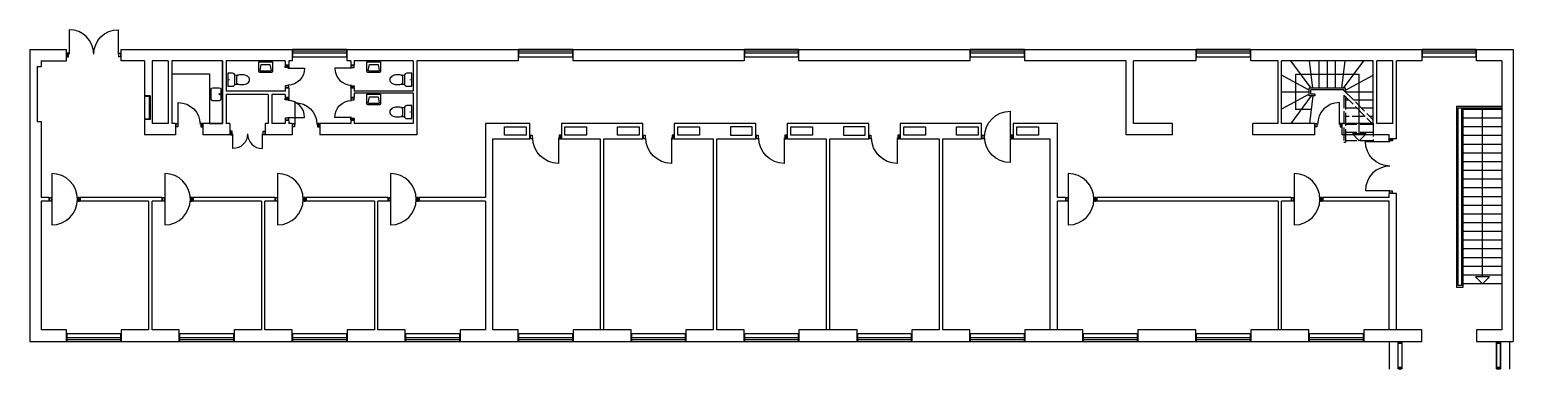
# Model space of a CAD drawing. Header units: millimetres. Extents: x -138955697 to -138909987, y 257866347 to 257876802.
import ezdxf

# ---------------------------------------------------------------- set-up
doc = ezdxf.new("R2010")
doc.units = ezdxf.units.MM
doc.header["$LTSCALE"] = 100
doc.header["$MEASUREMENT"] = 0
doc.linetypes.add('HIDDEN', pattern=[5, 4, -1])
for name, color, linetype in [('A21----', 7, 'Continuous'), ('A22--U-', 3, 'Continuous'), ('A24----', 1, 'Continuous'), ('A314---', 1, 'Continuous'), ('A314-S-', 8, 'Continuous'), ('A321---', 1, 'Continuous'), ('A59----', 2, 'Continuous'), ('A79-F--', 12, 'Continuous'), ('A89--Y-', 12, 'Continuous')]:
    doc.layers.add(name, color=color, linetype=linetype)

# ---------------------------------------------------------------- blocks, each defined once
blk = doc.blocks.new('V169')
for p, q in [((-10, 110), (-1680, 110)), ((-10, 50), (-1680, 50))]:
    blk.add_line(p, q)
blk.add_lwpolyline([(-9.999999999992724, 7.276e-12), (-10, 230), (-1680, 230), (-1680, -7.276e-12)], close=True)
blk = doc.blocks.new('PIL')
for p, q in [((0, 0), (-212.1320343559637, -212.1320343559637)), ((0, 7.276e-12), (212.1320343559637, -212.1320343559564)), ((-212.1320343559637, -212.1320343559637), (212.1320343559746, -212.1320343559637))]:
    blk.add_line(p, q)
blk = doc.blocks.new('D85H')
for points in [[(-830, 0), (-780, 0), (-780, 110), (-830, 110)], [(-69.99999999999272, 110.0424046834014), (-19.99999999999273, 110.0424046834014), (-19.99999999999273, 0.0424046834014007), (-69.99999999999272, 0.0424046834014007)]]:
    blk.add_lwpolyline(points, close=True)
blk.add_lwpolyline([(-89.99999999999272, 30.0424046834014), (-89.99999999999272, -639.9575953165551, -0.4142135623730948), (-760, 30.0424046834014)], format="xyb")
blk = doc.blocks.new('D71H')
for points in [[(-640.0000000000001, 110.0424046834014), (-690, 110.0424046834014), (-690, 0.0424046834014007), (-640.0000000000001, 0.0424046834014007)], [(-20.00000000000728, 0.0424046834014007), (-70.00000000000728, 0.0424046834014007), (-70.00000000000728, 110.0424046834014), (-20.00000000000728, 110.0424046834014)]]:
    blk.add_lwpolyline(points, close=True)
blk.add_lwpolyline([(-90, 28.39798818088457), (-90, -491.6020118191155, -0.410250066279564), (-620.0000000000001, 28.39798818088457)], format="xyb")
blk = doc.blocks.new('D71V')
for p, q in [((70.00000000000001, 110.0424046834014), (20, 110.0424046834014)), ((20, 110.0424046834014), (20, 0.0424046834014007)), ((20, 0.0424046834014007), (70.00000000000001, 0.0424046834014007)), ((70.00000000000001, 0.0424046834014007), (70.00000000000001, 110.0424046834014)), ((90, 28.39798818088457), (90, -491.6020118191155)), ((639.9999999999927, 0.0424046834014007), (639.9999999999927, 110.0424046834014)), ((639.9999999999927, 110.0424046834014), (689.9999999999928, 110.0424046834014)), ((689.9999999999928, 0.0424046834014007), (639.9999999999927, 0.0424046834014007)), ((689.9999999999928, 110.0424046834014), (689.9999999999928, 0.0424046834014007))]:
    blk.add_line(p, q)
blk.add_arc((91.45260856189272, 37.01359868510917), 528.617606347337, 269.8425545354011, 359.0661302777675)
blk = doc.blocks.new('D169D')
for points in [[(20, 110), (70.00000000000001, 110), (70.00000000000001, 0), (20, 0)], [(1670, 0), (1670, 110), (1620, 110), (1620, 0)]]:
    blk.add_lwpolyline(points, close=True)
for points in [[(844.9999999999983, 30, -0.4142135623730951), (89.99999999999456, -725.0000000000038), (89.99999999999456, 30)], [(844.9999999999964, 30, 0.4142135623730951), (1600, -725.0000000000038), (1600, 30)]]:
    blk.add_lwpolyline(points, format="xyb")
blk = doc.blocks.new('D97VH')
blk.add_lwpolyline([(90.00000000000182, 845.0000000000038), (90.00000000000182, -734.9999999999964, 1), (90.00000000000182, 845.0000000000038, 0.4142135623730951)], format="xyb")
for points in [[(20.00000000000182, 3.638e-12), (20.00000000000182, 110.0000000000037), (70.00000000000182, 110.0000000000037), (70.00000000000182, 3.638e-12)], [(950.0000000000018, 3.638e-12), (950.0000000000018, 110.0000000000037), (900.0000000000018, 110.0000000000037), (900.0000000000018, 3.638e-12)]]:
    blk.add_lwpolyline(points, close=True)
blk = doc.blocks.new('HV1')
for points in [[(-179.4545454545442, -358.9090909090919, -0.4142135623730951), (-210, -328.363636363636), (-210, -38.1818181818162), (210, -38.1818181818162), (210, -328.363636363636, -0.4142135623730951), (179.4545454545442, -358.9090909090919)], [(-153.4575011678135, -320.7272727272721, -0.4689210488120354), (-168.4748990621301, -302.6735458444819), (-133.636363636364, -114.5454545454559), (133.636363636364, -114.5454545454559), (168.4748990621301, -302.6735458444819, -0.4689210488120356), (153.4575011678135, -320.7272727272721)]]:
    blk.add_lwpolyline(points, format="xyb", close=True)
blk = doc.blocks.new('TOI')
blk.add_lwpolyline([(-200, -200, 0.4142135623730951), (-125, -275.0000000000001), (125, -275.0000000000001, 0.4142135623730951), (200, -200), (200, -50), (-200, -50)], format="xyb", close=True)
blk.add_lwpolyline([(-132.2446960051893, -274.6492758400746), (-141.9837119652075, -375.0000000091859, 0.0557223020200318), (-149.9999999974971, -446.7073538793193), (-150, -500.0000000000001, 0.067325895239371), (-137.8636622487393, -589.7227315415513, 0.0797058162322264), (-106.0660171779746, -659.4284078790516, 0.1071248465941432), (-53.87955436162884, -710.063583749754, 0.1401255773500056), (0, -725.4658166501031, 0.1401255773500056), (53.87955436162884, -710.063583749754, 0.107124846594143), (106.0660171779746, -659.4284078790516, 0.0797058162323701), (137.8636622487684, -589.7227315414348, 0.0673258952392976), (150, -500.0000000000001), (150, -446.7073538793193, 0.0557223020191417), (141.9837119679651, -375.0000000103101), (132.2446959978188, -274.6492758227178)], format="xyb")
blk.add_lwpolyline([(141.9837119581352, -375), (94.29769421648236, -325), (-94.29769421202946, -325), (-141.9837119589502, -375)])
at = {"const_width": 19.75}
blk.add_lwpolyline([(-10.125, -96.95899457277847, 1), (10.125, -96.95899457277847, 1)], format="xyb", close=True, dxfattribs=at)
blk = doc.blocks.new('D97H')
for points in [[(-950.0000000000001, 110), (-900.0000000000001, 110), (-900.0000000000001, 0), (-950.0000000000001, 0)], [(-20, 0), (-20, 110), (-70.00000000000001, 110), (-70.00000000000001, 0)]]:
    blk.add_lwpolyline(points, close=True)
blk.add_lwpolyline([(-90, 30), (-90, -760, -0.4142135623730951), (-880.0000000000001, 30)], format="xyb")
blk = doc.blocks.new('D97HV')
blk.add_lwpolyline([(-90, 845.0000000000146), (-90, -734.9999999999856, -1), (-90, 845.0000000000146, -0.4142135623730951)], format="xyb")
for points in [[(-950.0000000000073, 1.45519e-11), (-950.0000000000073, 110.0000000000146), (-900.0000000000073, 110.0000000000146), (-900.0000000000073, 1.45519e-11)], [(-20.00000000000728, 1.45519e-11), (-20.00000000000728, 110.0000000000146), (-70.00000000000728, 110.0000000000146), (-70.00000000000728, 1.45519e-11)]]:
    blk.add_lwpolyline(points, close=True)
blk = doc.blocks.new('D85V')
for points in [[(70.00000000000001, 110.0424046834014), (20, 110.0424046834014), (20, 0.0424046834014007), (70.00000000000001, 0.0424046834014007)], [(830, 0.0424046834014007), (780, 0.0424046834014007), (780, 110.0424046834014), (830, 110.0424046834014)]]:
    blk.add_lwpolyline(points, close=True)
blk.add_lwpolyline([(90, 30.0424046834014), (90, -639.9575953165986, 0.4142135623730951), (760, 30.0424046834014)], format="xyb")

msp = doc.modelspace()

# ---------------------------------------------------------------- linework, layer by layer
at = {"layer": 'A21----'}
for p, q in [((-138955697.2756883, 257876196.7721269), (-138954567.2756874, 257876196.7721268)), ((-138955697.2756883, 257876196.7721269), (-138955697.2756885, 257867206.7721266)), ((-138954567.2756881, 257875846.7721272), (-138954567.2756874, 257876196.7721268)), ((-138952877.2756874, 257876196.7721272), (-138947607.2756876, 257876196.7721272)), ((-138952877.275688, 257875846.7721276), (-138952877.2756874, 257876196.7721272)), ((-138947607.2756876, 257876196.7721272), (-138947607.2756871, 257875846.7721271)), ((-138945917.2756878, 257876196.772127), (-138940647.275688, 257876196.7721269)), ((-138945917.2756872, 257875846.772127), (-138945917.2756878, 257876196.772127)), ((-138940647.275688, 257876196.7721269), (-138940647.2756875, 257875846.7721269)), ((-138925037.2756874, 257876196.7721272), (-138919767.2756876, 257876196.7721271)), ((-138925037.275688, 257875846.7721275), (-138925037.2756874, 257876196.7721272)), ((-138919767.2756876, 257876196.7721271), (-138919767.2756871, 257875846.772127)), ((-138918077.2756878, 257876196.772127), (-138912807.2756878, 257876196.7721274)), ((-138918077.2756873, 257875846.7721269), (-138918077.2756878, 257876196.772127)), ((-138912807.2756878, 257876196.7721274), (-138912807.2756873, 257875846.7721274)), ((-138911117.275688, 257876196.7721273), (-138909987.2756874, 257876196.7721266)), ((-138911117.2756875, 257875846.7721273), (-138911117.275688, 257876196.7721273)), ((-138909987.2756874, 257876196.7721266), (-138909987.2756876, 257867206.7721263)), ((-138955347.2756877, 257875846.7721274), (-138955347.2756879, 257875666.7721267)), ((-138955347.2756877, 257875846.7721274), (-138954567.2756881, 257875846.7721272)), ((-138952157.2756876, 257875846.7721275), (-138952877.275688, 257875846.7721276)), ((-138951427.2756872, 257875846.7721269), (-138951927.275688, 257875846.7721271)), ((-138949757.2756878, 257875846.7721273), (-138951317.2756873, 257875846.7721272)), ((-138947827.2756878, 257875846.7721274), (-138949647.2756881, 257875846.7721271)), ((-138921917.2756878, 257875846.7721273), (-138925037.275688, 257875846.7721275)), ((-138919767.2756871, 257875846.772127), (-138921687.275688, 257875846.7721274)), ((-138917237.2756879, 257875846.7721276), (-138918077.2756873, 257875846.7721269)), ((-138914307.2756875, 257875846.7721272), (-138917127.2756871, 257875846.772127)), ((-138913697.2756882, 257875846.7721272), (-138914197.2756877, 257875846.7721275)), ((-138912807.2756873, 257875846.7721274), (-138913587.2756872, 257875846.7721271)), ((-138910337.2756878, 257875846.7721271), (-138911117.2756875, 257875846.7721273)), ((-138910337.2756878, 257875846.7721271), (-138910337.2756879, 257867556.7721264)), ((-138955467.2756881, 257875666.7721264), (-138955467.2756877, 257873976.7721263)), ((-138955467.2756881, 257875666.7721264), (-138955347.2756879, 257875666.7721267)), ((-138955467.2756877, 257873976.7721263), (-138955347.2756875, 257873976.7721267)), ((-138955347.2756875, 257873976.7721267), (-138955347.2756875, 257871636.7721261)), ((-138955347.2756877, 257871526.7721265), (-138955347.2756878, 257867556.7721268)), ((-138954567.2756881, 257867556.7721265), (-138955347.2756878, 257867556.7721268)), ((-138954567.2756876, 257867206.7721265), (-138954567.2756881, 257867556.7721265)), ((-138952877.2756881, 257867556.772127), (-138952877.2756876, 257867206.7721269)), ((-138952037.2756878, 257867556.7721267), (-138952877.2756881, 257867556.772127)), ((-138951087.2756878, 257867556.7721262), (-138951927.2756881, 257867556.7721265)), ((-138951087.2756884, 257867206.7721266), (-138951087.2756878, 257867556.7721262)), ((-138949397.2756877, 257867556.7721267), (-138949397.2756884, 257867206.772127)), ((-138948557.2756874, 257867556.7721264), (-138949397.2756877, 257867556.7721267)), ((-138947607.2756872, 257867556.7721265), (-138948447.2756875, 257867556.7721267)), ((-138947607.2756878, 257867206.7721269), (-138947607.2756872, 257867556.7721265)), ((-138945077.2756882, 257867556.7721265), (-138945917.2756874, 257867556.7721263)), ((-138945917.2756874, 257867556.7721263), (-138945917.275688, 257867206.7721267)), ((-138944127.275688, 257867556.7721266), (-138944967.2756883, 257867556.7721269)), ((-138944127.2756875, 257867206.7721265), (-138944127.275688, 257867556.7721266)), ((-138941657.2756883, 257867556.7721268), (-138942437.2756881, 257867556.7721265)), ((-138942437.2756881, 257867556.7721265), (-138942437.2756876, 257867206.7721264)), ((-138940647.2756876, 257867556.7721263), (-138941427.2756873, 257867556.7721265)), ((-138940647.2756882, 257867206.7721266), (-138940647.2756876, 257867556.7721263)), ((-138934637.275688, 257867556.7721266), (-138935477.2756883, 257867556.7721269)), ((-138935477.2756883, 257867556.7721269), (-138935477.2756878, 257867206.7721268)), ((-138933687.2756878, 257867556.7721266), (-138934527.2756881, 257867556.7721269)), ((-138933687.2756873, 257867206.7721266), (-138933687.2756878, 257867556.7721266)), ((-138927677.2756882, 257867556.7721269), (-138928517.2756874, 257867556.7721268)), ((-138928517.2756874, 257867556.7721268), (-138928517.275688, 257867206.7721272)), ((-138926727.2756882, 257867556.7721265), (-138927567.2756874, 257867556.7721263)), ((-138926727.2756877, 257867206.7721264), (-138926727.2756882, 257867556.7721265)), ((-138923247.2756876, 257867556.7721239), (-138925037.2756881, 257867556.7721269)), ((-138925037.2756881, 257867556.7721269), (-138925037.2756876, 257867206.7721269)), ((-138923247.2756882, 257867206.7721271), (-138923247.2756876, 257867556.7721267)), ((-138921557.2756878, 257867556.7721266), (-138921557.2756872, 257867206.7721266)), ((-138919767.2756872, 257867556.7721264), (-138921557.2756878, 257867556.7721266)), ((-138919767.2756879, 257867206.7721268), (-138919767.2756872, 257867556.7721264)), ((-138918077.2756874, 257867556.7721263), (-138918077.275688, 257867206.7721267)), ((-138916287.275688, 257867556.7721289), (-138918077.2756874, 257867556.7721263)), ((-138916287.2756875, 257867206.7721265), (-138916287.275688, 257867556.7721265)), ((-138912807.2756875, 257867556.772125), (-138914597.2756882, 257867556.7721264)), ((-138914597.2756882, 257867556.7721264), (-138914597.2756877, 257867206.7721264)), ((-138914597.2756882, 257867556.7721264), (-138914597.2756877, 257867206.7721264)), ((-138912807.2756875, 257867556.772125), (-138914597.2756882, 257867556.7721264)), ((-138912807.2756881, 257867206.7721272), (-138912807.2756875, 257867556.7721268)), ((-138912807.2756881, 257867206.7721272), (-138912807.2756875, 257867556.7721268)), ((-138911117.2756876, 257867556.7721267), (-138911117.2756882, 257867206.7721271)), ((-138910337.2756879, 257867556.7721264), (-138911117.2756876, 257867556.7721267)), ((-138955697.2756885, 257867206.7721266), (-138954567.2756876, 257867206.7721265)), ((-138954567.2756876, 257867206.7721265), (-138954567.2756876, 257867206.7721265)), ((-138952877.2756876, 257867206.7721269), (-138951087.2756884, 257867206.7721266)), ((-138951087.2756884, 257867206.7721266), (-138951087.2756884, 257867206.7721266)), ((-138949397.2756884, 257867206.772127), (-138947607.2756878, 257867206.7721269)), ((-138947607.2756878, 257867206.7721269), (-138947607.2756878, 257867206.7721269)), ((-138945917.275688, 257867206.7721267), (-138944127.2756875, 257867206.7721265)), ((-138944127.2756875, 257867206.7721265), (-138944127.2756875, 257867206.7721265)), ((-138942437.2756876, 257867206.7721264), (-138940647.2756882, 257867206.7721266)), ((-138940647.2756882, 257867206.7721266), (-138940647.2756882, 257867206.7721266)), ((-138935477.2756878, 257867206.7721268), (-138933687.2756873, 257867206.7721266)), ((-138933687.2756873, 257867206.7721266), (-138933687.2756873, 257867206.7721266)), ((-138928517.275688, 257867206.7721272), (-138926727.2756877, 257867206.7721264)), ((-138926727.2756877, 257867206.7721264), (-138926727.2756877, 257867206.7721264)), ((-138925037.2756876, 257867206.7721269), (-138923247.2756882, 257867206.7721271)), ((-138923247.2756882, 257867206.7721271), (-138923247.2756882, 257867206.7721271)), ((-138921557.2756872, 257867206.7721266), (-138919767.2756879, 257867206.7721268)), ((-138919767.2756879, 257867206.7721268), (-138919767.2756879, 257867206.7721268)), ((-138918077.275688, 257867206.7721267), (-138916287.2756875, 257867206.7721265)), ((-138916287.2756875, 257867206.7721265), (-138916287.2756875, 257867206.7721265)), ((-138914597.2756877, 257867206.7721264), (-138912807.2756881, 257867206.7721272)), ((-138914597.2756877, 257867206.7721264), (-138912807.2756881, 257867206.7721272)), ((-138912807.2756881, 257867206.7721272), (-138912807.2756881, 257867206.7721272)), ((-138912807.2756881, 257867206.7721272), (-138912807.2756881, 257867206.7721272)), ((-138911117.2756882, 257867206.7721271), (-138909987.2756876, 257867206.7721263))]:
    msp.add_line(p, q, dxfattribs=at)
at = {"layer": 'A21----', "color": 15}
for p, q in [((-138913817.2756878, 257867206.7721267), (-138913817.2756882, 257866346.772127)), ((-138913817.2756878, 257867206.7721267), (-138913817.2756882, 257866346.772127)), ((-138910107.2756876, 257867206.7721265), (-138910107.275688, 257866346.7721269)), ((-138910107.2756881, 257867196.7721264), (-138910107.2756874, 257866356.772127))]:
    msp.add_line(p, q, dxfattribs=at)
at = {"layer": 'A21----'}
for points in [[(-138933687.2756877, 257875846.7721273), (-138938957.2756876, 257875846.7721268), (-138938957.2756881, 257876196.7721269), (-138933687.2756871, 257876196.7721269)], [(-138926727.2756881, 257875846.7721271), (-138931997.2756878, 257875846.7721272), (-138931997.2756872, 257876196.7721268), (-138926727.2756875, 257876196.7721267)], [(-138937167.2756877, 257867206.7721269), (-138937167.2756882, 257867556.7721269), (-138938957.2756878, 257867556.7721262), (-138938957.2756884, 257867206.7721266)], [(-138930207.2756881, 257867206.7721267), (-138930207.2756874, 257867556.7721263), (-138931997.2756879, 257867556.7721266), (-138931997.2756874, 257867206.7721265)]]:
    msp.add_lwpolyline(points, close=True, dxfattribs=at)
for points in [[(-138943877.2756875, 257875846.7721268), (-138945697.2756877, 257875846.7721271)], [(-138940647.2756875, 257875846.7721269), (-138943767.2756877, 257875846.7721272)]]:
    msp.add_lwpolyline(points, dxfattribs=at)
at = {"layer": 'A22--U-'}
for p, q in [((-138952157.2756876, 257875846.7721275), (-138952157.2756878, 257874766.772127)), ((-138951927.275688, 257875846.7721271), (-138951927.2756879, 257873916.7721271)), ((-138951427.2756872, 257875846.7721269), (-138951427.2756871, 257873916.7721269)), ((-138951317.2756873, 257875846.7721272), (-138951317.2756872, 257873916.7721272)), ((-138949757.2756878, 257875846.7721273), (-138949757.2756877, 257873916.7721273)), ((-138949647.2756881, 257875846.7721271), (-138949647.2756882, 257874911.7721262)), ((-138947827.2756878, 257875846.7721274), (-138947827.2756876, 257875711.7721268)), ((-138947717.2756881, 257875846.7721272), (-138947717.275688, 257875711.7721266)), ((-138947607.2756871, 257875846.7721271), (-138947717.2756881, 257875846.7721272)), ((-138945807.2756876, 257875846.7721268), (-138945917.2756872, 257875846.772127)), ((-138945807.2756876, 257875846.7721268), (-138945807.2756881, 257875711.7721264)), ((-138945697.2756877, 257875846.7721271), (-138945697.2756876, 257875711.7721265)), ((-138943877.2756875, 257875846.7721268), (-138943877.2756882, 257874911.7721261)), ((-138943767.2756877, 257875846.7721272), (-138943767.2756875, 257873566.772126)), ((-138921917.2756877, 257873566.772126), (-138921917.2756878, 257875846.7721273)), ((-138921687.2756879, 257873916.7721274), (-138921687.275688, 257875846.7721274)), ((-138917237.2756878, 257873916.7721276), (-138917237.2756879, 257875846.7721276)), ((-138917127.275687, 257873916.772127), (-138917127.2756871, 257875846.772127)), ((-138914307.2756875, 257873916.7721271), (-138914307.2756875, 257875846.7721272)), ((-138914197.2756876, 257873916.7721275), (-138914197.2756877, 257875846.7721275)), ((-138913697.2756881, 257873916.7721271), (-138913697.2756882, 257875846.7721272)), ((-138913587.2756878, 257873446.7721261), (-138913587.2756872, 257875846.7721271)), ((-138947827.2756878, 257874911.7721265), (-138949647.2756882, 257874911.7721262)), ((-138949647.2756879, 257874801.7721263), (-138949647.2756881, 257873916.7721271)), ((-138948347.2756878, 257874801.7721263), (-138949647.2756879, 257874801.7721263)), ((-138948347.2756878, 257874801.7721263), (-138948347.2756881, 257873916.7721271)), ((-138948237.275688, 257874801.7721267), (-138948237.275687, 257873916.772127)), ((-138947827.2756875, 257874801.7721266), (-138948237.275688, 257874801.7721267)), ((-138947827.2756877, 257875001.7721268), (-138947827.2756878, 257874911.7721265)), ((-138947827.2756875, 257874801.7721266), (-138947827.2756879, 257874716.7721266)), ((-138947717.2756881, 257875001.7721266), (-138947717.2756882, 257874716.7721263)), ((-138945807.2756881, 257875001.7721264), (-138945807.2756878, 257874716.7721259)), ((-138945697.2756877, 257875001.7721265), (-138945697.2756878, 257874911.7721262)), ((-138945697.2756874, 257874851.7721266), (-138945697.2756879, 257874716.7721263)), ((-138943877.2756878, 257874851.7721266), (-138945697.2756874, 257874851.7721266)), ((-138943877.2756878, 257874851.7721266), (-138943877.2756875, 257873916.7721268)), ((-138951987.2756874, 257874766.7721268), (-138952157.2756878, 257874766.772127)), ((-138951987.2756874, 257874766.7721268), (-138951987.2756881, 257874036.7721263)), ((-138947717.2756882, 257874716.7721263), (-138947827.2756879, 257874716.7721266)), ((-138945697.2756879, 257874716.7721263), (-138945807.2756878, 257874716.7721259)), ((-138952157.2756878, 257874036.7721263), (-138952157.2756875, 257873566.7721263)), ((-138951987.2756881, 257874036.7721263), (-138952157.2756878, 257874036.7721263)), ((-138951427.2756871, 257873916.7721269), (-138951927.2756879, 257873916.7721271)), ((-138951207.2756876, 257873916.772127), (-138951317.2756872, 257873916.7721272)), ((-138951207.2756876, 257873916.772127), (-138951207.2756886, 257873566.7721263)), ((-138950357.2756881, 257873916.7721272), (-138950357.275688, 257873566.772126)), ((-138949757.2756877, 257873916.7721273), (-138950357.2756881, 257873916.7721272)), ((-138949527.2756879, 257873916.7721274), (-138949647.2756881, 257873916.7721271)), ((-138949527.2756879, 257873916.7721274), (-138949527.2756878, 257873566.7721263)), ((-138948437.2756872, 257873916.7721268), (-138948437.2756883, 257873566.772126)), ((-138948347.2756881, 257873916.7721271), (-138948437.2756872, 257873916.7721268)), ((-138947827.2756877, 257873916.7721274), (-138948237.275687, 257873916.772127)), ((-138947827.2756874, 257874006.7721263), (-138947827.2756877, 257873916.7721274)), ((-138947717.2756878, 257874006.7721261), (-138947827.2756874, 257874006.7721263)), ((-138947717.2756878, 257874006.7721261), (-138947717.275688, 257873916.7721271)), ((-138947607.275687, 257873916.7721271), (-138947717.275688, 257873916.7721271)), ((-138947607.275687, 257873916.7721271), (-138947607.2756881, 257873566.7721263)), ((-138946757.2756875, 257873916.7721272), (-138946757.2756886, 257873566.7721265)), ((-138945807.2756875, 257873916.7721267), (-138946757.2756875, 257873916.7721272)), ((-138945807.2756884, 257874006.7721261), (-138945807.2756875, 257873916.7721267)), ((-138945697.2756874, 257874006.772126), (-138945807.2756884, 257874006.7721261)), ((-138945697.2756874, 257874006.772126), (-138945697.2756877, 257873916.7721271)), ((-138943877.2756875, 257873916.7721268), (-138945697.2756877, 257873916.7721271)), ((-138940287.2756873, 257873916.7721268), (-138941657.2756881, 257873916.7721274)), ((-138941657.2756881, 257873916.7721274), (-138941657.2756879, 257871636.7721262)), ((-138940287.2756879, 257873446.7721259), (-138940287.2756853, 257873916.7721268)), ((-138939317.2756873, 257873916.7721274), (-138939317.2756877, 257873446.7721262)), ((-138936807.2756878, 257873916.7721275), (-138939317.2756875, 257873916.7721274)), ((-138936807.2756879, 257873446.7721263), (-138936807.2756878, 257873916.7721275)), ((-138935837.2756872, 257873916.7721271), (-138935837.2756878, 257873446.7721261)), ((-138933327.2756875, 257873916.7721272), (-138935837.2756872, 257873916.7721271)), ((-138933327.2756881, 257873446.7721263), (-138933327.2756853, 257873916.7721272)), ((-138932357.2756877, 257873916.7721272), (-138932357.2756881, 257873446.772126)), ((-138929847.2756871, 257873916.7721269), (-138932357.2756879, 257873916.7721272)), ((-138929847.2756878, 257873446.772126), (-138929847.2756871, 257873916.7721269)), ((-138926367.2756878, 257873916.772127), (-138928877.2756874, 257873916.7721274)), ((-138928877.2756874, 257873916.7721274), (-138928877.2756881, 257873446.7721265)), ((-138926367.275688, 257873446.7721258), (-138926367.2756878, 257873916.772127)), ((-138925397.275687, 257873916.7721271), (-138925397.2756877, 257873446.7721262)), ((-138924027.2756873, 257873916.772127), (-138925397.275687, 257873916.7721271)), ((-138924027.2756883, 257871636.7721262), (-138924027.2756873, 257873916.772127)), ((-138920487.2756874, 257873916.7721271), (-138921687.2756879, 257873916.7721274)), ((-138920487.2756885, 257873566.7721263), (-138920487.2756874, 257873916.7721271)), ((-138917237.2756878, 257873916.7721276), (-138918017.2756877, 257873916.7721273)), ((-138918017.2756876, 257873566.7721261), (-138918017.2756877, 257873916.7721273)), ((-138916107.2756872, 257873916.7721269), (-138917127.275687, 257873916.772127)), ((-138916107.2756882, 257873566.7721261), (-138916107.2756872, 257873916.7721269)), ((-138914307.2756875, 257873916.7721271), (-138915257.2756877, 257873916.7721271)), ((-138915257.2756876, 257873566.7721259), (-138915257.2756877, 257873916.7721271)), ((-138913697.2756881, 257873916.7721271), (-138914197.2756876, 257873916.7721275)), ((-138951207.2756886, 257873566.7721263), (-138952157.2756875, 257873566.7721263)), ((-138949527.2756878, 257873566.7721263), (-138950357.275688, 257873566.772126)), ((-138947607.2756881, 257873566.7721263), (-138948437.2756883, 257873566.772126)), ((-138943767.2756875, 257873566.772126), (-138946757.2756886, 257873566.7721265)), ((-138941427.2756878, 257873446.7721262), (-138940287.2756879, 257873446.7721259)), ((-138941427.2756866, 257867556.7721265), (-138941427.2756878, 257873446.7721262)), ((-138939317.2756877, 257873446.7721262), (-138938117.2756867, 257873446.7721263)), ((-138938117.2756867, 257873446.7721263), (-138938117.2756874, 257867556.7721328)), ((-138938007.2756875, 257867556.7721331), (-138938007.2756868, 257873446.7721263)), ((-138938007.2756868, 257873446.7721263), (-138936807.2756879, 257873446.7721263)), ((-138935837.2756878, 257873446.7721261), (-138934637.2756879, 257873446.772126)), ((-138934637.2756872, 257873446.7721264), (-138934637.275688, 257867556.7721266)), ((-138934527.2756881, 257873446.7721263), (-138933327.2756881, 257873446.7721263)), ((-138934527.2756881, 257867556.7721269), (-138934527.2756874, 257873446.7721264)), ((-138932357.2756881, 257873446.772126), (-138931157.2756872, 257873446.772126)), ((-138931157.2756872, 257873446.7721326), (-138931157.2756874, 257867556.7721332)), ((-138931047.2756866, 257867556.7721325), (-138931047.2756873, 257873446.7721322)), ((-138931047.2756873, 257873446.772126), (-138929847.2756878, 257873446.772126)), ((-138928877.2756881, 257873446.7721265), (-138927677.2756881, 257873446.7721264)), ((-138927677.275688, 257873446.7721263), (-138927677.2756882, 257867556.7721269)), ((-138927567.2756879, 257873446.772126), (-138926367.275688, 257873446.7721258)), ((-138927567.2756874, 257867556.7721263), (-138927567.2756881, 257873446.772126)), ((-138925397.2756877, 257873446.7721262), (-138924257.2756878, 257873446.7721259)), ((-138924257.2756873, 257867556.7721263), (-138924257.2756878, 257873446.7721259)), ((-138920487.2756885, 257873566.7721263), (-138921917.2756877, 257873566.772126)), ((-138916107.2756882, 257873566.7721261), (-138918017.2756876, 257873566.7721261)), ((-138913817.275688, 257873566.7721262), (-138915257.2756876, 257873566.7721259)), ((-138913817.2756882, 257873446.7721262), (-138913817.275688, 257873566.7721262)), ((-138913587.2756878, 257873446.7721261), (-138913817.2756882, 257873446.7721262)), ((-138955107.2756886, 257871636.7721262), (-138955347.2756875, 257871636.7721261)), ((-138955107.2756886, 257871636.7721262), (-138955107.2756883, 257871526.7721263)), ((-138955107.2756886, 257871636.7721262), (-138955107.2756883, 257871526.7721263)), ((-138954137.2756878, 257871636.7721263), (-138954137.275688, 257871526.7721266)), ((-138951627.2756881, 257871636.7721264), (-138954137.2756878, 257871636.7721263)), ((-138951627.2756881, 257871636.7721264), (-138951627.2756877, 257871526.7721266)), ((-138950657.2756886, 257871636.7721264), (-138950657.2756882, 257871526.7721265)), ((-138948147.2756877, 257871636.7721261), (-138950657.2756886, 257871636.7721264)), ((-138948147.2756877, 257871636.7721261), (-138948147.2756879, 257871526.7721265)), ((-138944667.2756885, 257871636.7721262), (-138947177.2756882, 257871636.7721261)), ((-138947177.2756882, 257871636.7721261), (-138947177.2756878, 257871526.7721262)), ((-138944667.2756885, 257871636.7721262), (-138944667.2756881, 257871526.7721263)), ((-138943697.2756878, 257871636.7721258), (-138943697.2756881, 257871526.7721261)), ((-138941657.2756879, 257871636.7721262), (-138943697.2756878, 257871636.7721258)), ((-138923787.2756881, 257871636.7721263), (-138924027.2756883, 257871636.7721262)), ((-138923787.2756881, 257871636.7721263), (-138923787.2756878, 257871526.7721265)), ((-138922817.2756886, 257871636.7721263), (-138922817.2756883, 257871526.7721265)), ((-138916827.2756885, 257871636.7721262), (-138922817.2756886, 257871636.7721263)), ((-138916827.2756885, 257871636.7721262), (-138916827.2756882, 257871526.7721263)), ((-138913817.275688, 257871636.7721261), (-138915857.2756879, 257871636.7721257)), ((-138915857.2756879, 257871636.7721257), (-138915857.2756881, 257871526.772126)), ((-138913587.2756879, 257871756.7721263), (-138913817.2756884, 257871756.7721263)), ((-138913817.275688, 257871636.7721261), (-138913817.2756884, 257871756.7721263)), ((-138913587.2756873, 257867556.7721265), (-138913587.2756879, 257871756.7721263)), ((-138955107.2756883, 257871526.7721263), (-138955347.2756877, 257871526.7721265)), ((-138952037.2756877, 257871526.7721264), (-138954137.275688, 257871526.7721266)), ((-138952037.2756877, 257871526.7721264), (-138952037.2756878, 257867556.7721267)), ((-138951927.2756881, 257867556.7721265), (-138951927.275688, 257871526.7721262)), ((-138951627.2756877, 257871526.7721266), (-138951927.275688, 257871526.7721262)), ((-138948557.2756879, 257871526.7721263), (-138950657.2756882, 257871526.7721265)), ((-138948557.2756879, 257871526.7721263), (-138948557.2756874, 257867556.7721264)), ((-138948447.2756875, 257867556.7721267), (-138948447.275688, 257871526.7721267)), ((-138948147.2756879, 257871526.7721265), (-138948447.275688, 257871526.7721267)), ((-138945077.2756881, 257871526.7721262), (-138947177.2756878, 257871526.7721262)), ((-138945077.2756881, 257871526.7721262), (-138945077.2756882, 257867556.7721265)), ((-138944667.2756881, 257871526.7721263), (-138944967.2756882, 257871526.7721266)), ((-138944967.2756883, 257867556.7721269), (-138944967.2756882, 257871526.7721266)), ((-138941657.2756881, 257871526.7721265), (-138943697.2756881, 257871526.7721261)), ((-138941657.2756881, 257871526.7721265), (-138941657.2756885, 257867556.7721268)), ((-138923787.2756878, 257871526.7721265), (-138924027.275688, 257871526.7721263)), ((-138924027.2756875, 257867556.7721264), (-138924027.275688, 257871526.7721263)), ((-138917237.2756878, 257871526.7721269), (-138922817.2756883, 257871526.7721265)), ((-138917237.2756878, 257871526.772127), (-138917237.275688, 257867556.772127)), ((-138916827.2756882, 257871526.7721263), (-138917127.2756877, 257871526.7721263)), ((-138917127.2756872, 257867556.7721264), (-138917127.2756879, 257871526.7721263)), ((-138913817.2756882, 257871526.7721265), (-138915857.2756881, 257871526.772126)), ((-138913817.2756883, 257867556.7721267), (-138913817.2756882, 257871526.7721265))]:
    msp.add_line(p, q, dxfattribs=at)
for points in [[(-138947717.275688, 257875711.7721266), (-138947827.2756876, 257875711.7721268)], [(-138945697.2756876, 257875711.7721265), (-138945807.2756881, 257875711.7721264)], [(-138947717.2756881, 257875001.7721266), (-138947827.2756877, 257875001.7721268)], [(-138945697.2756877, 257875001.7721265), (-138945807.2756881, 257875001.7721264)], [(-138943877.2756882, 257874911.7721261), (-138945697.2756878, 257874911.7721262)]]:
    msp.add_lwpolyline(points, dxfattribs=at)
for points in [[(-138940397.2756881, 257873806.7721265), (-138940397.2756881, 257873556.7721273), (-138941067.2756881, 257873556.7721273), (-138941067.2756881, 257873806.7721265)], [(-138939207.275688, 257873806.7721261), (-138938537.275688, 257873806.7721261), (-138938537.2756879, 257873556.7721269), (-138939207.2756879, 257873556.772127)], [(-138936917.2756878, 257873806.7721262), (-138936917.2756877, 257873556.772127), (-138937587.2756877, 257873556.772127), (-138937587.2756878, 257873806.7721262)], [(-138935727.275688, 257873806.7721266), (-138935057.2756879, 257873806.7721266), (-138935057.2756873, 257873556.7721272), (-138935727.2756873, 257873556.7721272)], [(-138934107.275688, 257873806.7721261), (-138934107.2756874, 257873556.7721267), (-138933437.2756874, 257873556.7721267), (-138933437.275688, 257873806.7721261)], [(-138932247.2756881, 257873556.7721273), (-138932247.2756881, 257873806.7721265), (-138931577.2756881, 257873806.7721265), (-138931577.2756881, 257873556.7721273)], [(-138930627.275688, 257873806.7721266), (-138930627.2756879, 257873556.7721274), (-138929957.2756879, 257873556.7721274), (-138929957.2756879, 257873806.7721266)], [(-138928767.2756878, 257873556.772127), (-138928767.2756878, 257873806.7721262), (-138928097.2756878, 257873806.7721262), (-138928097.2756877, 257873556.772127)], [(-138926477.2756881, 257873806.7721264), (-138926477.2756875, 257873556.7721271), (-138927147.2756875, 257873556.7721271), (-138927147.2756881, 257873806.7721265)], [(-138925287.275688, 257873806.7721261), (-138924617.275688, 257873806.7721261), (-138924617.2756874, 257873556.7721267), (-138925287.2756874, 257873556.7721267)]]:
    msp.add_lwpolyline(points, close=True, dxfattribs=at)
at = {"layer": 'A24----'}
for p, q in [((-138916167.2756882, 257874996.7721263), (-138916267.2756872, 257875846.7721272)), ((-138915967.275688, 257874996.7721265), (-138915967.2756877, 257875846.7721272)), ((-138915717.2756875, 257874996.7721267), (-138915717.2756872, 257875846.7721274)), ((-138915467.2756883, 257874996.7721267), (-138915467.275688, 257875846.7721274)), ((-138915267.2756883, 257874996.7721264), (-138915167.2756874, 257875846.772127)), ((-138914732.2756882, 257875421.7721264), (-138916702.2756882, 257875421.7721264)), ((-138916702.2756882, 257875421.7721264), (-138916702.2756879, 257874341.772127)), ((-138914732.2756879, 257873593.9041614), (-138914732.2756882, 257875421.7721264)), ((-138916277.2756883, 257874881.7721268), (-138917127.2756878, 257874881.7721266)), ((-138915157.2756884, 257874996.7721268), (-138916277.2756878, 257874996.7721265)), ((-138916277.2756877, 257874766.7721267), (-138916277.2756878, 257874996.7721265)), ((-138915207.2756877, 257874946.772126), (-138916227.2756875, 257874946.7721261)), ((-138916227.2756873, 257874816.7721269), (-138916227.2756875, 257874946.7721261)), ((-138916107.2756873, 257874816.7721267), (-138916227.2756873, 257874816.7721269)), ((-138916107.2756873, 257874816.7721267), (-138916107.2756874, 257874766.7721264)), ((-138915207.2756881, 257874931.772127), (-138915207.2756877, 257874946.772126)), ((-138915157.2756878, 257874881.7721266), (-138915157.2756884, 257874996.7721268)), ((-138914307.2756883, 257874881.7721268), (-138915157.2756878, 257874881.7721266)), ((-138916217.2756875, 257874341.7721271), (-138916702.2756879, 257874341.772127)), ((-138916107.2756874, 257874766.7721264), (-138916277.2756877, 257874766.7721267)), ((-138916167.275688, 257874766.7721264), (-138916267.2756872, 257873916.7721272)), ((-138914307.2756881, 257874631.7721263), (-138914907.2756879, 257874631.7721259)), ((-138914307.2756875, 257874381.7721269), (-138914657.2756873, 257874381.7721269)), ((-138911737.2756874, 257874445.1931793), (-138910337.2756878, 257874445.1931797)), ((-138911737.2756874, 257874445.1931793), (-138911737.2756875, 257868876.7721268)), ((-138911687.2756882, 257874395.1931794), (-138910337.2756879, 257874395.1931793)), ((-138911687.2756881, 257868926.7721261), (-138911687.2756882, 257874395.1931794)), ((-138911587.2756876, 257874395.1931793), (-138911587.2756881, 257868926.7721263)), ((-138911537.2756873, 257868876.772127), (-138911537.2756872, 257874395.1931792)), ((-138910337.2756879, 257874345.193179), (-138911537.2756878, 257874345.1931791)), ((-138910937.275688, 257869188.9041618), (-138910937.2756881, 257874345.1931795)), ((-138914307.2756879, 257874131.7721266), (-138914407.275688, 257874131.7721265)), ((-138910337.2756879, 257874076.7721259), (-138911537.2756878, 257874076.772126)), ((-138910337.2756875, 257873808.3510739), (-138911537.275688, 257873808.3510742)), ((-138910337.2756876, 257873539.9300221), (-138911537.2756875, 257873539.9300222)), ((-138910337.2756876, 257873271.5089689), (-138911537.2756875, 257873271.508969)), ((-138910337.2756878, 257873003.0879171), (-138911537.2756871, 257873003.087917)), ((-138910337.2756877, 257872734.666864), (-138911537.2756877, 257872734.6668641)), ((-138910337.2756877, 257872466.2458108), (-138911537.2756876, 257872466.2458109)), ((-138910337.2756873, 257872197.8247588), (-138911537.2756878, 257872197.8247591)), ((-138910337.2756873, 257871929.4037057), (-138911537.2756878, 257871929.403706)), ((-138910337.2756878, 257871660.9826527), (-138911537.2756878, 257871660.9826528)), ((-138910337.275688, 257871392.5616009), (-138911537.2756873, 257871392.5616008)), ((-138910337.275688, 257871124.1405478), (-138911537.2756873, 257871124.1405477)), ((-138910337.2756879, 257870855.7194946), (-138911537.2756879, 257870855.7194947)), ((-138910337.2756875, 257870587.2984426), (-138911537.275688, 257870587.2984429)), ((-138910337.2756875, 257870318.8773895), (-138911537.275688, 257870318.8773898)), ((-138910337.2756876, 257870050.4563377), (-138911537.2756876, 257870050.4563378)), ((-138910337.2756876, 257869782.0352845), (-138911537.2756876, 257869782.0352846)), ((-138910337.2756878, 257869513.6142327), (-138911537.2756871, 257869513.6142326)), ((-138911737.2756875, 257868876.7721268), (-138911537.2756873, 257868876.772127)), ((-138911587.2756881, 257868926.7721263), (-138911687.2756881, 257868926.7721261)), ((-138910337.2756878, 257869245.1931796), (-138911537.2756871, 257869245.1931795)), ((-138910337.2756878, 257868976.7721264), (-138911537.2756877, 257868976.7721266))]:
    msp.add_line(p, q, dxfattribs=at)
at = {"layer": 'A24----', "linetype": 'HIDDEN'}
for p, q in [((-138915207.2756881, 257874931.772127), (-138914307.2756881, 257874031.7721273)), ((-138915207.2756879, 257874790.3507707), (-138915207.2756879, 257873331.7721261)), ((-138915207.2756879, 257874790.3507707), (-138914333.6970438, 257873916.772127)), ((-138915157.2756882, 257874740.3507706), (-138915157.2756882, 257873331.7721263)), ((-138915048.6970439, 257874631.7721263), (-138915157.2756882, 257874631.7721263)), ((-138914798.6970436, 257874381.7721267), (-138915157.2756881, 257874381.7721272)), ((-138914548.697044, 257874131.7721268), (-138915157.275688, 257874131.7721266)), ((-138914307.2756883, 257873881.7721263), (-138915157.2756884, 257873881.7721263)), ((-138914307.2756875, 257873916.7721271), (-138914307.275688, 257873381.7721266)), ((-138914307.2756877, 257873631.7721269), (-138915157.2756883, 257873631.7721272)), ((-138915157.2756882, 257873331.7721263), (-138915207.2756879, 257873331.7721261)), ((-138914307.275688, 257873381.7721266), (-138915157.2756881, 257873381.7721266))]:
    msp.add_line(p, q, dxfattribs=at)
at = {"layer": 'A24----'}
for points in [[(-138916215.5341444, 257874996.7721265), (-138916845.5057921, 257875846.7721274)], [(-138915219.0172307, 257874996.7721263), (-138914589.0455826, 257875846.7721268)], [(-138916277.2756883, 257874942.2850832), (-138917127.2756876, 257875404.4394694)], [(-138915157.2756878, 257874942.285083), (-138914307.2756881, 257875404.4394696)], [(-138916277.2756879, 257874821.2591715), (-138917127.2756876, 257874359.104785)], [(-138916215.5341443, 257874766.7721267), (-138916845.505792, 257873916.7721273)]]:
    msp.add_lwpolyline(points, dxfattribs=at)
at = {"layer": 'A314---'}
for points in [[(-138913537.2756881, 257867196.7721267), (-138913417.2756882, 257867196.7721265), (-138913417.2756875, 257866356.7721271), (-138913537.2756874, 257866356.7721273)], [(-138913537.2756881, 257867196.7721267), (-138913417.2756882, 257867196.7721265), (-138913417.2756875, 257866356.7721271), (-138913537.2756874, 257866356.7721273)], [(-138910387.2756881, 257867196.7721269), (-138910507.2756883, 257867196.7721265), (-138910507.2756876, 257866356.7721271), (-138910387.2756874, 257866356.7721275)], [(-138910507.2756883, 257867196.7721265), (-138910387.2756881, 257867196.7721269), (-138910387.2756874, 257866356.7721275), (-138910507.2756876, 257866356.7721271)]]:
    msp.add_lwpolyline(points, close=True, dxfattribs=at)
at = {"layer": 'A314-S-'}
for p, q in [((-138913537.2756882, 257867146.7721263), (-138913417.2756882, 257867146.7721261)), ((-138910387.2756881, 257867146.7721266), (-138910507.2756883, 257867146.7721262))]:
    msp.add_line(p, q, dxfattribs=at)
for points in [[(-138913537.2756881, 257867196.7721267), (-138913417.2756882, 257867196.7721265), (-138913417.2756875, 257866356.7721271), (-138913537.2756874, 257866356.7721273)], [(-138910387.2756881, 257867196.7721269), (-138910507.2756883, 257867196.7721265), (-138910507.2756876, 257866356.7721271), (-138910387.2756874, 257866356.7721275)]]:
    msp.add_lwpolyline(points, close=True, dxfattribs=at)
at = {"layer": 'A314-S-', "linetype": 'Continuous'}
for points in [[(-138913537.2756882, 257867146.7721263), (-138913417.2756882, 257867146.7721261), (-138913417.2756882, 257867196.7721265), (-138913537.2756881, 257867196.7721267)], [(-138910507.2756883, 257867146.7721262), (-138910387.2756881, 257867146.7721266), (-138910387.2756881, 257867196.7721269), (-138910507.2756883, 257867196.7721265)], [(-138913537.2756874, 257866356.7721273), (-138913417.2756875, 257866356.7721271), (-138913417.2756878, 257866406.7721263), (-138913537.2756878, 257866406.7721265)], [(-138910507.2756876, 257866356.7721271), (-138910387.2756874, 257866356.7721275), (-138910387.2756878, 257866406.7721267), (-138910507.2756879, 257866406.7721263)]]:
    msp.add_lwpolyline(points, close=True, dxfattribs=at)
at = {"layer": 'A321---'}
for points in [[(-138949457.2756875, 257873676.8145319), (-138949507.2756878, 257873676.8145319), (-138949507.2756881, 257873566.8145323), (-138949457.2756878, 257873566.8145322)], [(-138948457.2756876, 257873566.7721261), (-138948507.2756879, 257873566.7721262), (-138948507.2756879, 257873676.7721272), (-138948457.2756875, 257873676.7721271)]]:
    msp.add_lwpolyline(points, close=True, dxfattribs=at)
for points in [[(-138948982.2756876, 257873596.8145319, -0.414213562373013), (-138949437.275688, 257873141.8145316), (-138949437.2756881, 257873596.8145324)], [(-138948982.2756876, 257873596.8145319, 0.414213562373013), (-138948527.2756878, 257873141.8145317), (-138948527.2756879, 257873596.8145325)]]:
    msp.add_lwpolyline(points, format="xyb", dxfattribs=at)
at = {"layer": 'A79-F--'}
msp.add_lwpolyline([(-138949757.2756877, 257873916.7721273), (-138949757.2756878, 257875846.7721274), (-138951317.2756873, 257875846.7721273), (-138951317.2756873, 257875446.7721273), (-138950157.2756878, 257875446.7721274), (-138950157.2756878, 257875446.7721274), (-138950157.2756874, 257873916.7721272)], close=True, dxfattribs=at)
msp.add_lwpolyline([(-138950057.2756876, 257875016.7721272), (-138949857.2756876, 257875016.7721272, -0.414213562373095), (-138949807.2756876, 257874966.7721272), (-138949807.2756876, 257874666.7721272, -0.414213562373095), (-138949857.2756876, 257874616.7721272), (-138950057.2756876, 257874616.7721272, -0.414213562373095), (-138950107.2756876, 257874666.7721272), (-138950107.2756876, 257874966.7721272, -0.414213562373095)], format="xyb", close=True, dxfattribs=at)
msp.add_circle((-138949847.2672339, 257874816.7721272), 20, dxfattribs=at)
at = {"layer": 'A89--Y-'}
msp.add_lwpolyline([(-138952007.2756881, 257874746.7721261), (-138952157.2756877, 257874746.7721263), (-138952157.2756873, 257874056.7721268), (-138952007.2756876, 257874056.7721265)], close=True, dxfattribs=at)

# ---------------------------------------------------------------- block references
at = {"layer": 'A24----', "rotation": 180}
for p in [(-138914732.2756878, 257873381.7721265), (-138910937.2756879, 257868976.7721269)]:
    msp.add_blockref('PIL', p, dxfattribs=at)
at = {"layer": 'A314-S-', "rotation": 180}
for p in [(-138947607.2756876, 257876196.7721272), (-138940647.275688, 257876196.7721269), (-138933687.2756871, 257876196.7721269), (-138926727.2756875, 257876196.7721267), (-138919767.2756876, 257876196.7721271), (-138912807.2756878, 257876196.7721274)]:
    msp.add_blockref('V169', p, dxfattribs=at)
at = {"layer": 'A314-S-'}
for p in [(-138952877.2756876, 257867206.7721269), (-138949397.2756884, 257867206.772127), (-138945917.275688, 257867206.7721267), (-138942437.2756876, 257867206.7721264), (-138938957.2756884, 257867206.7721266), (-138935477.2756878, 257867206.7721268), (-138931997.2756874, 257867206.7721265), (-138928517.275688, 257867206.7721272), (-138925037.2756876, 257867206.7721269), (-138921557.2756872, 257867206.7721266), (-138918077.275688, 257867206.7721267), (-138914597.2756877, 257867206.7721264)]:
    msp.add_blockref('V169', p, dxfattribs=at)
at = {"layer": 'A321---'}
for name, p, rotation in [('D169D', (-138952877.2756881, 257876076.7721274), 180), ('D71H', (-138947717.275688, 257875711.7721266), 90), ('D71V', (-138945807.2756881, 257875711.7721264), 270), ('D85H', (-138951207.2756876, 257873916.772127), 180), ('D71V', (-138947717.2756878, 257874006.7721261), 90), ('D85H', (-138947607.275687, 257873916.7721271), 180), ('D71H', (-138945807.2756884, 257874006.7721261), 270), ('D85V', (-138915257.2756877, 257873916.7721271), 180), ('D169D', (-138913817.2756882, 257873446.7721262), 270)]:
    msp.add_blockref(name, p, dxfattribs=dict(at, rotation=rotation))
for name, p in [('D97HV', (-138925397.2756877, 257873446.7721262)), ('D97H', (-138939317.2756877, 257873446.772129)), ('D97H', (-138935837.2756878, 257873446.7721261)), ('D97H', (-138932357.2756881, 257873446.7721291)), ('D97H', (-138928877.2756881, 257873446.7721265)), ('D97VH', (-138955107.2756883, 257871526.7721263)), ('D97VH', (-138951627.2756877, 257871526.7721266)), ('D97VH', (-138948147.2756879, 257871526.7721265)), ('D97VH', (-138944667.2756881, 257871526.7721263)), ('D97VH', (-138923787.2756878, 257871526.7721265)), ('D97VH', (-138916827.2756882, 257871526.7721263))]:
    msp.add_blockref(name, p, dxfattribs=at)
at = {"layer": 'A59----'}
for p in [(-138948427.2756881, 257875846.7721272), (-138945097.2756874, 257875846.7721272), (-138945097.2756876, 257874851.772127)]:
    msp.add_blockref('HV1', p, dxfattribs=at)
for p, rotation in [((-138949647.2756882, 257875261.772126), 90), ((-138943877.2756881, 257875261.772126), 270), ((-138943877.275688, 257874266.7721268), 270)]:
    msp.add_blockref('TOI', p, dxfattribs=dict(at, rotation=rotation))

doc.saveas('drawing.dxf')
